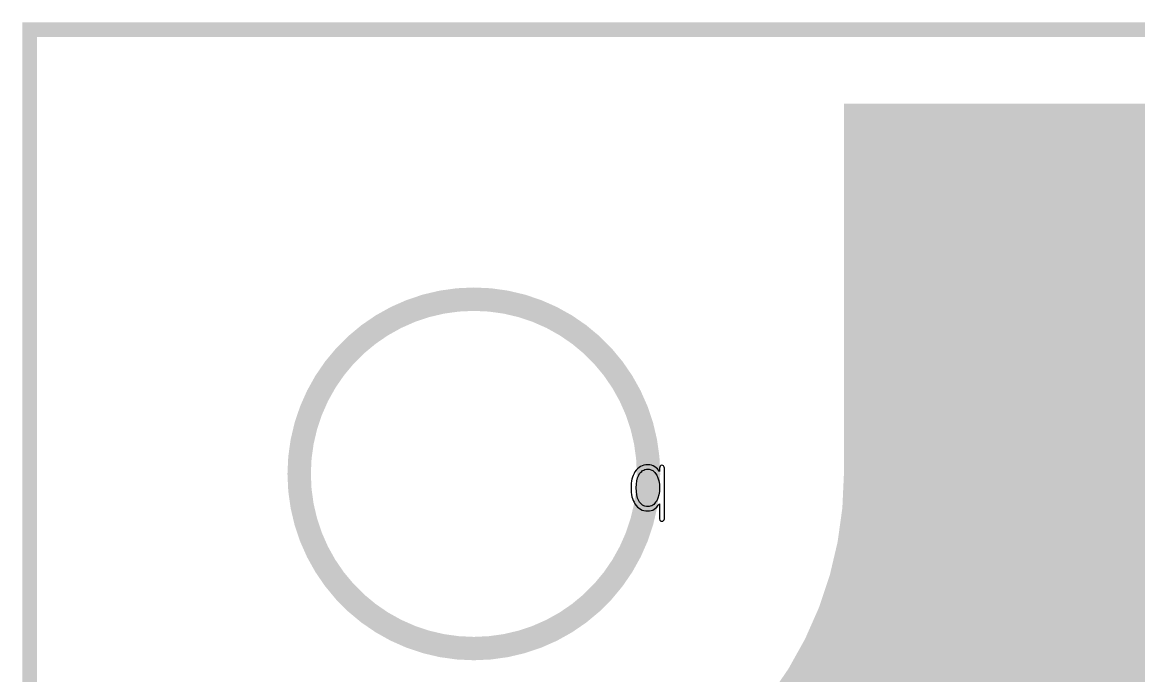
# Model space of a CAD drawing. Extents: x -5 to 108, y -42 to 54.
# Drawn here: x -0.06 to 9.51, y 41.45 to 47.05 of the extents above; entities that cross this region are included whole.
import ezdxf

# ---------------------------------------------------------------- set-up
doc = ezdxf.new("R2010")
doc.units = 0
for name, color, linetype in [('CMASK_GDO', 7, 'CONTINUOUS'), ('CSILK_GDO', 6, 'CONTINUOUS'), ('DRILL_GDO', 1, 'CONTINUOUS'), ('LAYER1_GDO', 4, 'CONTINUOUS'), ('LAYER2_GDO', 3, 'CONTINUOUS'), ('SMASK_GDO', 5, 'CONTINUOUS')]:
    doc.layers.add(name, color=color, linetype=linetype)

msp = doc.modelspace()

# ---------------------------------------------------------------- linework, layer by layer
at = {"layer": 'CMASK_GDO', "const_width": 0.127}
msp.add_lwpolyline([(0, 0), (41.91, 0), (41.91, 46.99), (0, 46.99), (0, 0)], dxfattribs=at)
at = {"layer": 'CMASK_GDO', "const_width": 0.20066}
for points in [[(3.81, 44.6786, 0.4142136), (2.3114, 43.18)], [(5.3086, 43.18, 0.4142136), (3.81, 44.6786)], [(2.3114, 43.18, 0.4142136), (3.81, 41.6814)], [(3.81, 41.6814, 0.4142136), (5.3086, 43.18)]]:
    msp.add_lwpolyline(points, format="xyb", dxfattribs=at)
at = {"layer": 'CSILK_GDO', "const_width": 0.127}
msp.add_lwpolyline([(0, 0), (41.91, 0), (41.91, 46.99), (0, 46.99), (0, 0)], dxfattribs=at)
at = {"layer": 'CSILK_GDO', "const_width": 0.20066}
for points in [[(3.81, 44.6786, 0.4142136), (2.3114, 43.18)], [(5.3086, 43.18, 0.4142136), (3.81, 44.6786)], [(2.3114, 43.18, 0.4142136), (3.81, 41.6814)], [(3.81, 41.6814, 0.4142136), (5.3086, 43.18)]]:
    msp.add_lwpolyline(points, format="xyb", dxfattribs=at)
at = {"layer": 'DRILL_GDO', "const_width": 0.127}
msp.add_lwpolyline([(0, 0), (41.91, 0), (41.91, 46.99), (0, 46.99), (0, 0)], dxfattribs=at)
at = {"layer": 'DRILL_GDO', "const_width": 0.20066}
for points in [[(3.81, 44.6786, 0.4142136), (2.3114, 43.18)], [(5.3086, 43.18, 0.4142136), (3.81, 44.6786)], [(2.3114, 43.18, 0.4142136), (3.81, 41.6814)], [(3.81, 41.6814, 0.4142136), (5.3086, 43.18)]]:
    msp.add_lwpolyline(points, format="xyb", dxfattribs=at)
at = {"layer": 'DRILL_GDO'}
for points in [[(5.44576, 42.79392), (5.44576, 43.22826), (5.44322, 43.23842), (5.43814, 43.24858), (5.43052, 43.25112), (5.4229, 43.25366), (5.41528, 43.25112), (5.40766, 43.24604), (5.40512, 43.23842), (5.40258, 43.22826), (5.40258, 43.20032), (5.39496, 43.21048), (5.3848, 43.22318), (5.37464, 43.2308), (5.36194, 43.24096), (5.34924, 43.24858), (5.334, 43.25366), (5.31876, 43.25874), (5.30098, 43.25874), (5.28574, 43.25874), (5.26796, 43.25366), (5.25272, 43.24858), (5.24002, 43.2435), (5.22732, 43.23334), (5.21462, 43.22318), (5.20192, 43.21048), (5.19176, 43.19778), (5.18414, 43.18254), (5.17652, 43.1673), (5.17144, 43.15206), (5.16636, 43.13428), (5.16382, 43.11904), (5.15874, 43.09872), (5.15874, 43.08094), (5.15874, 43.06062), (5.15874, 43.0403), (5.15874, 43.01998), (5.16382, 43.0022), (5.16636, 42.98442), (5.17144, 42.96918), (5.17652, 42.9514), (5.18414, 42.9387), (5.19176, 42.92346), (5.20192, 42.90822), (5.21462, 42.89552), (5.22732, 42.88536), (5.24002, 42.87774), (5.25272, 42.87012), (5.26796, 42.86504), (5.28574, 42.8625), (5.30098, 42.8625), (5.31622, 42.8625), (5.33146, 42.86504), (5.34416, 42.87012), (5.35686, 42.87774), (5.36956, 42.88536), (5.37972, 42.89552), (5.39242, 42.91076), (5.40258, 42.92346), (5.40258, 42.79392), (5.40512, 42.78376), (5.40766, 42.77868), (5.41528, 42.7736), (5.42544, 42.7736), (5.43052, 42.7736), (5.43814, 42.77868), (5.44322, 42.7863), (5.44576, 42.79392)], [(5.30352, 42.9006), (5.29082, 42.9006), (5.27812, 42.90314), (5.26796, 42.90568), (5.2578, 42.91076), (5.25018, 42.91838), (5.24002, 42.92854), (5.2324, 42.9387), (5.22478, 42.94886), (5.21462, 42.97172), (5.207, 42.99966), (5.20446, 43.0276), (5.20192, 43.06062), (5.20446, 43.0911), (5.207, 43.12158), (5.21462, 43.14698), (5.22478, 43.16984), (5.2324, 43.18254), (5.24002, 43.1927), (5.25018, 43.20032), (5.2578, 43.20794), (5.26796, 43.21302), (5.27812, 43.2181), (5.29082, 43.22064), (5.30352, 43.22064), (5.31368, 43.22064), (5.32384, 43.2181), (5.33654, 43.21302), (5.3467, 43.20794), (5.35432, 43.20032), (5.36194, 43.1927), (5.36956, 43.18254), (5.37972, 43.16984), (5.38734, 43.14698), (5.3975, 43.12158), (5.40258, 43.0911), (5.40258, 43.06062), (5.40258, 43.0276), (5.3975, 42.99966), (5.38734, 42.97172), (5.37972, 42.94886), (5.36956, 42.9387), (5.36194, 42.92854), (5.35432, 42.91838), (5.3467, 42.91076), (5.33654, 42.90568), (5.32384, 42.90314), (5.31368, 42.9006), (5.30352, 42.9006)]]:
    msp.add_lwpolyline(points, dxfattribs=at)
at = {"layer": 'LAYER1_GDO'}
for points, const_width in [([(0, 0), (41.91, 0), (41.91, 46.99), (0, 46.99), (0, 0)], 0.127), ([(0.762, 32.44342), (14.54658, 46.228)], 0.254), ([(0.762, 33.09112), (13.89888, 46.228)], 0.254), ([(0.762, 33.73628), (13.25372, 46.228)], 0.254), ([(0.762, 34.38398), (12.60602, 46.228)], 0.254), ([(0.762, 35.03168), (11.95832, 46.228)], 0.254), ([(11.63574, 46.228), (0.762, 35.35426)], 0.254), ([(12.28344, 46.228), (0.762, 34.70656)], 0.254), ([(12.9286, 46.228), (0.762, 34.0614)], 0.254), ([(13.5763, 46.228), (0.762, 33.4137)], 0.254), ([(14.22146, 46.228), (0.762, 32.76854)], 0.254), ([(6.73862, 41.65346), (11.31316, 46.228)], 0.254), ([(10.99058, 46.228), (6.96468, 42.2021)], 0.254), ([(7.06628, 42.62628), (10.66546, 46.228)], 0.254), ([(10.34288, 46.228), (7.10692, 42.99204)], 0.254), ([(7.112, 43.3197), (10.0203, 46.228)], 0.254), ([(7.112, 43.9674), (9.3726, 46.228)], 0.254), ([(7.112, 44.61256), (8.72744, 46.228)], 0.254), ([(7.112, 45.26026), (8.07974, 46.228)], 0.254), ([(7.112, 45.90542), (7.43458, 46.228)], 0.254), ([(7.75716, 46.228), (7.112, 45.58284)], 0.254), ([(8.40232, 46.228), (7.112, 44.93768)], 0.254), ([(9.05002, 46.228), (7.112, 44.28998)], 0.254), ([(9.69518, 46.228), (7.112, 43.64482)], 0.254), ([(7.112, 43.18), (7.112, 46.228), (34.798, 46.228), (34.798, 43.18)], 0.254)]:
    msp.add_lwpolyline(points, dxfattribs=dict(at, const_width=const_width))
for points, const_width in [([(3.81, 44.6786, 0.4142136), (2.3114, 43.18)], 0.20066), ([(5.3086, 43.18, 0.4142136), (3.81, 44.6786)], 0.20066), ([(3.81, 39.878, 0.4142136), (7.112, 43.18)], 0.254), ([(2.3114, 43.18, 0.4142136), (3.81, 41.6814)], 0.20066), ([(3.81, 41.6814, 0.4142136), (5.3086, 43.18)], 0.20066)]:
    msp.add_lwpolyline(points, format="xyb", dxfattribs=dict(at, const_width=const_width))
at = {"layer": 'LAYER2_GDO'}
for points, const_width in [([(0, 0), (41.91, 0), (41.91, 46.99), (0, 46.99), (0, 0)], 0.127), ([(10.34288, 46.228), (7.10692, 42.99204)], 0.254), ([(7.112, 43.3197), (10.0203, 46.228)], 0.254), ([(7.112, 43.9674), (9.3726, 46.228)], 0.254), ([(7.112, 44.61256), (8.72744, 46.228)], 0.254), ([(7.112, 45.26026), (8.07974, 46.228)], 0.254), ([(7.112, 45.90542), (7.43458, 46.228)], 0.254), ([(7.75716, 46.228), (7.112, 45.58284)], 0.254), ([(8.40232, 46.228), (7.112, 44.93768)], 0.254), ([(9.05002, 46.228), (7.112, 44.28998)], 0.254), ([(9.69518, 46.228), (7.112, 43.64482)], 0.254), ([(7.112, 43.18), (7.112, 46.228), (34.798, 46.228), (34.798, 43.18)], 0.254), ([(7.06628, 42.62628), (9.18464, 44.74718)], 0.254), ([(9.144, 44.46016), (9.144, 26.59126), (5.9436, 26.59126)], 0.254), ([(9.144, 44.38396), (6.96468, 42.2021)], 0.254), ([(6.73862, 41.65346), (9.144, 44.05884)], 0.254), ([(9.144, 43.73626), (0.762, 35.35426)], 0.254), ([(0.762, 35.03168), (9.144, 43.41368)], 0.254), ([(9.144, 43.0911), (0.762, 34.70656)], 0.254), ([(0.762, 34.38398), (9.144, 42.76598)], 0.254), ([(9.144, 42.4434), (0.762, 34.0614)], 0.254), ([(0.762, 33.73628), (9.144, 42.12082)], 0.254), ([(9.144, 41.7957), (0.762, 33.4137)], 0.254), ([(0.762, 33.09112), (9.144, 41.47312)], 0.254)]:
    msp.add_lwpolyline(points, dxfattribs=dict(at, const_width=const_width))
for points, const_width in [([(10.16, 45.47616, 0.4142136), (9.144, 44.46016)], 0.254), ([(3.81, 44.6786, 0.4142136), (2.3114, 43.18)], 0.20066), ([(5.3086, 43.18, 0.4142136), (3.81, 44.6786)], 0.20066), ([(3.81, 39.878, 0.4142136), (7.112, 43.18)], 0.254), ([(2.3114, 43.18, 0.4142136), (3.81, 41.6814)], 0.20066), ([(3.81, 41.6814, 0.4142136), (5.3086, 43.18)], 0.20066)]:
    msp.add_lwpolyline(points, format="xyb", dxfattribs=dict(at, const_width=const_width))
at = {"layer": 'SMASK_GDO', "const_width": 0.127}
msp.add_lwpolyline([(0, 0), (41.91, 0), (41.91, 46.99), (0, 46.99), (0, 0)], dxfattribs=at)
at = {"layer": 'SMASK_GDO', "const_width": 0.20066}
for points in [[(3.81, 44.6786, 0.4142136), (2.3114, 43.18)], [(5.3086, 43.18, 0.4142136), (3.81, 44.6786)], [(2.3114, 43.18, 0.4142136), (3.81, 41.6814)], [(3.81, 41.6814, 0.4142136), (5.3086, 43.18)]]:
    msp.add_lwpolyline(points, format="xyb", dxfattribs=at)

doc.saveas('drawing.dxf')
